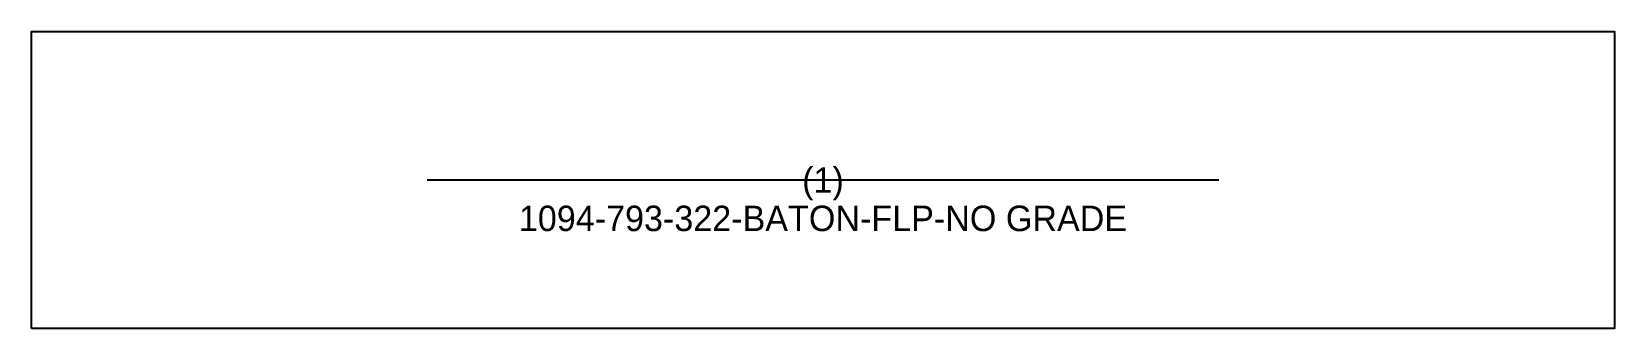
# Model space of a CAD drawing. Header units: inches. Extents: x 0 to 12, y 0 to 2.2.
import ezdxf
from ezdxf.enums import TextEntityAlignment as Align

# ---------------------------------------------------------------- set-up
doc = ezdxf.new("R2010")
doc.units = ezdxf.units.IN

msp = doc.modelspace()

# ---------------------------------------------------------------- linework, layer by layer
at = {"layer": 'T001L001'}
for points in [[(0, 0), (0, 2.25), (12, 2.25), (12, 0), (0, 0)], [(9, 1.125), (3, 1.125)]]:
    msp.add_lwpolyline(points, dxfattribs=at)

# ---------------------------------------------------------------- texts
at = {"layer": 'ABC'}
for s, height, p in [('(1)', 0.1933, (6, 1.125)), ('1094-793-322-BATON-FLP-NO GRADE', 0.19331, (6, 0.834))]:
    msp.add_text(s, height=height, dxfattribs=at).set_placement(p, align=Align.MIDDLE_CENTER)

doc.saveas('drawing.dxf')
